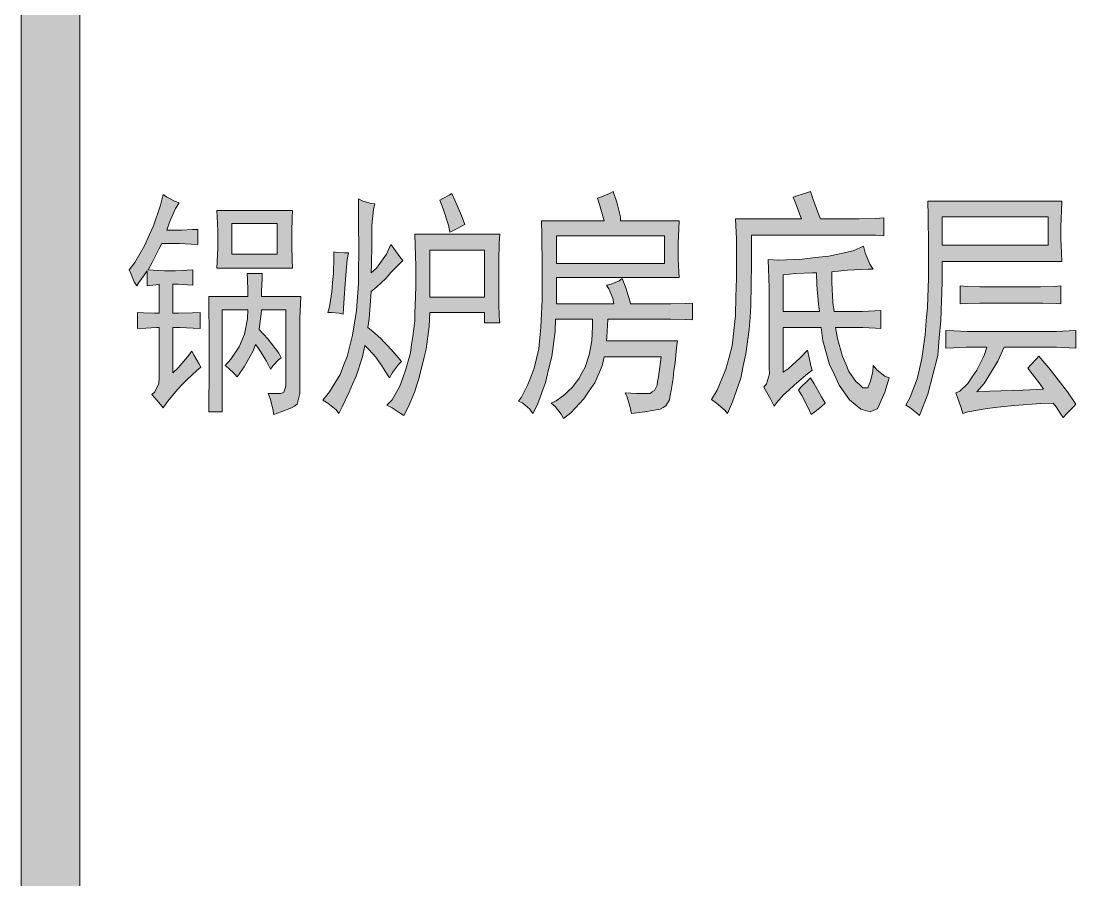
# Model space of a CAD drawing. Header units: millimetres. Extents: x 564 to 880, y 85 to 763.
# Drawn here: x 875.352 to 876.605, y 722.852 to 723.873 of the extents above; entities that cross this region are included whole.
import ezdxf

# ---------------------------------------------------------------- set-up
doc = ezdxf.new("R2010")
doc.units = ezdxf.units.MM

msp = doc.modelspace()

# ---------------------------------------------------------------- hatches: boundary and pattern name
h = msp.add_hatch(color=0)
h.dxf.hatch_style = 2
h.paths.add_polyline_path([(875.4214, 721.7212), (875.3517, 721.7212), (875.3517, 761.7175), (875.4214, 761.7175)])
h = msp.add_hatch(color=0)
h.dxf.hatch_style = 2
h.paths.add_polyline_path([(875.5617, 723.6078), (875.5538, 723.6082), (875.5399, 723.6089), (875.5338, 723.6089), (875.5187, 723.6089), (875.5155, 723.6021), (875.5073, 723.5864), (875.5026, 723.5774), (875.5087, 723.5771), (875.522, 723.5764), (875.5284, 723.5764), (875.5352, 723.5764), (875.5488, 723.5771), (875.5556, 723.5774), (875.5556, 723.5595), (875.5495, 723.5599), (875.5381, 723.5606), (875.532, 723.5606), (875.532, 723.5259), (875.5388, 723.5259), (875.5552, 723.5263), (875.5645, 723.527), (875.5645, 723.5077), (875.5563, 723.5084), (875.5402, 723.5091), (875.532, 723.5091), (875.532, 723.4551), (875.5384, 723.4611), (875.5495, 723.474), (875.5545, 723.4808), (875.5574, 723.4758), (875.5628, 723.4662), (875.5653, 723.4619), (875.5606, 723.4579), (875.5495, 723.4476), (875.5434, 723.4415), (875.5373, 723.4354), (875.5259, 723.4214), (875.5205, 723.4136), (875.5173, 723.4175), (875.5105, 723.4254), (875.5069, 723.4293), (875.5105, 723.4325), (875.5152, 723.4425), (875.5159, 723.4493), (875.5159, 723.5091), (875.5127, 723.5091), (875.4998, 723.5084), (875.4898, 723.5077), (875.4898, 723.527), (875.4969, 723.5263), (875.5102, 723.5259), (875.5159, 723.5259), (875.5159, 723.5606), (875.5119, 723.5599), (875.5048, 723.5588), (875.5016, 723.5585), (875.5016, 723.5764), (875.498, 723.5713), (875.4916, 723.5624), (875.489, 723.5585), (875.4862, 723.5635), (875.4819, 723.5731), (875.4801, 723.5774), (875.4869, 723.5864), (875.4987, 723.6071), (875.5037, 723.6186), (875.5091, 723.63), (875.5173, 723.6544), (875.5205, 723.6672), (875.5245, 723.6644), (875.5338, 723.6594), (875.5395, 723.6572), (875.5352, 723.6504), (875.528, 723.6343), (875.5248, 723.6247), (875.5366, 723.6247), (875.5424, 723.6247), (875.5552, 723.6254), (875.5617, 723.6257)])
h = msp.add_hatch(color=0)
h.dxf.hatch_style = 2
h.paths.add_polyline_path([(875.7721, 723.6561), (875.7703, 723.6493), (875.7685, 723.6307), (875.7685, 723.6189), (875.7685, 723.6071), (875.7681, 723.5849), (875.7678, 723.5742), (875.7738, 723.5796), (875.7857, 723.5964), (875.791, 723.6078), (875.7946, 723.6028), (875.8018, 723.5932), (875.8053, 723.5885), (875.8, 723.5835), (875.791, 723.5746), (875.7878, 723.5706), (875.7846, 723.5667), (875.7742, 723.5574), (875.7678, 723.5517), (875.767, 723.5409), (875.7653, 723.5195), (875.7638, 723.5091), (875.7696, 723.5044), (875.7792, 723.4959), (875.7831, 723.4916), (875.7874, 723.4873), (875.7978, 723.4758), (875.8035, 723.4687), (875.8, 723.4651), (875.7928, 723.4554), (875.7892, 723.4493), (875.7864, 723.454), (875.7803, 723.4633), (875.7767, 723.4687), (875.7731, 723.4737), (875.7649, 723.483), (875.7602, 723.4876), (875.7574, 723.474), (875.7499, 723.4511), (875.7456, 723.4415), (875.7413, 723.4322), (875.7331, 723.4146), (875.7291, 723.4068), (875.7259, 723.4111), (875.7162, 723.4189), (875.7102, 723.4225), (875.718, 723.4325), (875.7306, 723.4533), (875.7348, 723.464), (875.7391, 723.4747), (875.7456, 723.4998), (875.7477, 723.5145), (875.7502, 723.5291), (875.7524, 723.5613), (875.7527, 723.5792), (875.7531, 723.5967), (875.7527, 723.6383), (875.7524, 723.6619), (875.7577, 723.6594), (875.7678, 723.6565)])
h = msp.add_hatch(color=0)
h.dxf.hatch_style = 2
h.paths.add_polyline_path([(875.8636, 723.6683), (875.8672, 723.6604), (875.8751, 723.6422), (875.879, 723.6315), (875.8751, 723.6293), (875.8662, 723.6247), (875.8611, 723.6225), (875.8594, 723.6307), (875.8533, 723.6501), (875.8493, 723.6604), (875.8529, 723.6622), (875.8601, 723.6662)])
h = msp.add_hatch(color=0)
h.paths.add_polyline_path([(876.0472, 723.5595), (876.0529, 723.5606), (876.0622, 723.5645), (876.0658, 723.5674), (876.0701, 723.556), (876.0751, 723.5409), (876.0758, 723.537), (876.1162, 723.537), (876.1238, 723.537), (876.1406, 723.5377), (876.1495, 723.5381), (876.1495, 723.518), (876.1406, 723.5184), (876.1238, 723.5191), (876.1162, 723.5191), (876.049, 723.5191), (876.0483, 723.5112), (876.0476, 723.4984), (876.0472, 723.4933), (876.1316, 723.4933), (876.1306, 723.4848), (876.1288, 723.4672), (876.1273, 723.4579), (876.1263, 723.4486), (876.1241, 723.434), (876.123, 723.4286), (876.122, 723.4232), (876.1177, 723.4161), (876.1145, 723.4139), (876.1112, 723.4121), (876.0926, 723.4086), (876.0769, 723.4068), (876.0755, 723.4139), (876.0719, 723.4264), (876.0694, 723.4315), (876.083, 723.4304), (876.0991, 723.4307), (876.1016, 723.4325), (876.1041, 723.4343), (876.1073, 723.4404), (876.108, 723.445), (876.1091, 723.4504), (876.1109, 723.4651), (876.112, 723.474), (876.0443, 723.474), (876.0422, 723.4633), (876.0332, 723.4433), (876.0268, 723.4336), (876.0204, 723.4243), (876.005, 723.4078), (875.996, 723.401), (875.9935, 723.406), (875.9864, 723.415), (875.9814, 723.4189), (875.9874, 723.4218), (875.9978, 723.4293), (876.0021, 723.4336), (876.0068, 723.4382), (876.0146, 723.449), (876.0182, 723.4554), (876.0218, 723.4619), (876.0268, 723.4765), (876.0282, 723.4848), (876.0297, 723.493), (876.0307, 723.5102), (876.0307, 723.5191), (875.9867, 723.5191), (875.9864, 723.5044), (875.9821, 723.4744), (875.9785, 723.459), (875.9746, 723.4436), (875.9653, 723.4175), (875.9599, 723.4068), (875.9563, 723.4118), (875.9477, 723.4189), (875.9427, 723.4214), (875.9463, 723.4264), (875.9538, 723.4411), (875.9577, 723.4511), (875.9613, 723.4608), (875.9667, 723.4837), (875.9681, 723.4966), (875.9692, 723.5094), (875.9706, 723.542), (875.9706, 723.5617), (875.9706, 723.5821), (875.9703, 723.6189), (875.9699, 723.6357), (876.0443, 723.6357), (876.0429, 723.6415), (876.039, 723.6551), (876.0365, 723.6629), (876.0411, 723.6644), (876.0508, 723.6683), (876.0551, 723.6708), (876.0594, 723.6579), (876.0637, 723.6404), (876.064, 723.6357), (876.1334, 723.6357), (876.1331, 723.6268), (876.1323, 723.6089), (876.1323, 723.6), (876.1323, 723.591), (876.1331, 723.5753), (876.1334, 723.5685), (875.9878, 723.5685), (875.9878, 723.537), (876.0561, 723.537), (876.0547, 723.5438), (876.0501, 723.5549)])
h.paths.add_polyline_path([(876.1162, 723.5853), (876.1162, 723.6179), (875.9878, 723.6179), (875.9878, 723.5853)])
h = msp.add_hatch(color=0)
h.dxf.hatch_style = 2
h.paths.add_polyline_path([(876.2196, 723.6189), (876.2196, 723.5842), (876.2186, 723.5352), (876.2179, 723.5209), (876.2168, 723.5066), (876.2128, 723.4776), (876.2096, 723.4633), (876.2068, 723.449), (876.1971, 723.4207), (876.191, 723.4068), (876.1878, 723.4107), (876.1781, 723.4189), (876.1721, 723.4236), (876.1789, 723.4347), (876.1892, 723.4597), (876.1928, 723.4737), (876.1964, 723.4873), (876.2007, 723.5234), (876.201, 723.5456), (876.2018, 723.5678), (876.2018, 723.6139), (876.2007, 723.6383), (876.279, 723.6383), (876.2765, 723.6443), (876.2719, 723.6572), (876.269, 723.664), (876.2744, 723.6658), (876.2848, 723.669), (876.2898, 723.6708), (876.2923, 723.6622), (876.2984, 723.6461), (876.3016, 723.6383), (876.3363, 723.6383), (876.3474, 723.6383), (876.3674, 723.6386), (876.3767, 723.6393), (876.3767, 723.6179), (876.3674, 723.6186), (876.3474, 723.6189), (876.3363, 723.6189)])
h = msp.add_hatch(color=0)
h.paths.add_polyline_path([(876.5882, 723.6594), (876.5878, 723.6476), (876.5871, 723.6286), (876.5871, 723.6214), (876.5871, 723.6146), (876.5878, 723.5978), (876.5882, 723.5874), (876.4461, 723.5874), (876.4461, 723.5628), (876.4443, 723.5173), (876.4425, 723.4966), (876.4408, 723.4758), (876.429, 723.4297), (876.4193, 723.4046), (876.4157, 723.4078), (876.4075, 723.4139), (876.4028, 723.4168), (876.4082, 723.4264), (876.4164, 723.4479), (876.4193, 723.4601), (876.4218, 723.4722), (876.4257, 723.5005), (876.4272, 723.517), (876.4286, 723.5331), (876.43, 723.5678), (876.43, 723.5864), (876.43, 723.6057), (876.4293, 723.6422), (876.429, 723.6594)])
h.paths.add_polyline_path([(876.5721, 723.6068), (876.5721, 723.6404), (876.4461, 723.6404), (876.4461, 723.6068)])
h = msp.add_hatch(color=0)
h.paths.add_polyline_path([(875.5842, 723.5796), (875.5846, 723.5871), (875.5853, 723.6039), (875.5853, 723.6136), (875.5853, 723.6236), (875.5846, 723.6408), (875.5842, 723.6483), (875.674, 723.6483), (875.6737, 723.6393), (875.6733, 723.6225), (875.6733, 723.6146), (875.6733, 723.6068), (875.6737, 723.5892), (875.674, 723.5796)])
h.paths.add_polyline_path([(875.6561, 723.5964), (875.6561, 723.6325), (875.6021, 723.6325), (875.6021, 723.5964)])
h = msp.add_hatch(color=0)
h.paths.add_polyline_path([(875.9205, 723.62), (875.9198, 723.6096), (875.9195, 723.5882), (875.9195, 723.5774), (875.9195, 723.5449), (875.9195, 723.537), (875.9198, 723.522), (875.9205, 723.5145), (875.9023, 723.5145), (875.9023, 723.527), (875.8375, 723.527), (875.8365, 723.5102), (875.8329, 723.4833), (875.8304, 723.4737), (875.8282, 723.4637), (875.8239, 723.4468), (875.8214, 723.4397), (875.8193, 723.4329), (875.8118, 723.415), (875.8064, 723.4046), (875.8021, 723.4071), (875.7924, 723.4136), (875.7864, 723.4168), (875.7924, 723.4229), (875.8018, 723.4393), (875.8053, 723.4493), (875.8089, 723.4594), (875.8143, 723.479), (875.8157, 723.4887), (875.8171, 723.4984), (875.8193, 723.517), (875.8196, 723.5263), (875.82, 723.5356), (875.8207, 723.5574), (875.8207, 723.5696), (875.8207, 723.5821), (875.82, 723.6071), (875.8196, 723.62)])
h.paths.add_polyline_path([(875.9023, 723.5449), (875.9023, 723.601), (875.8375, 723.601), (875.8375, 723.5449)])
h = msp.add_hatch(color=0)
h.dxf.hatch_style = 2
h.paths.add_polyline_path([(875.7406, 723.5978), (875.7391, 723.5899), (875.7374, 723.5713), (875.7366, 723.5606), (875.7359, 723.5499), (875.7348, 723.532), (875.7345, 723.5248), (875.7295, 723.5259), (875.7205, 723.527), (875.7162, 723.527), (875.718, 723.5338), (875.7209, 723.5513), (875.7216, 723.5624), (875.7227, 723.5731), (875.7234, 723.5914), (875.7234, 723.5989), (875.7273, 723.5982), (875.7356, 723.5978)])
h = msp.add_hatch(color=0)
h.paths.add_polyline_path([(876.2862, 723.4819), (876.2876, 723.4751), (876.2901, 723.4633), (876.2916, 723.4583), (876.284, 723.4522), (876.2701, 723.4404), (876.264, 723.4347), (876.2579, 723.4293), (876.2493, 723.4196), (876.2465, 723.4157), (876.2422, 723.4243), (876.2357, 723.4354), (876.234, 723.4382), (876.2375, 723.4422), (876.2408, 723.454), (876.2404, 723.4619), (876.2404, 723.5449), (876.2404, 723.556), (876.2397, 723.5785), (876.2393, 723.5899), (876.2515, 723.5892), (876.2798, 723.5903), (876.2955, 723.5921), (876.3116, 723.5939), (876.3402, 723.6003), (876.3527, 723.6057), (876.3545, 723.5978), (876.3603, 723.5842), (876.3642, 723.5785), (876.3581, 723.5785), (876.3334, 723.5771), (876.3148, 723.5753), (876.3148, 723.5624), (876.3162, 723.5388), (876.3177, 723.5281), (876.3427, 723.5281), (876.351, 723.5281), (876.366, 723.5288), (876.3731, 723.5291), (876.3731, 723.5077), (876.3667, 723.5084), (876.3517, 723.5091), (876.3438, 723.5091), (876.3195, 723.5091), (876.3216, 723.4959), (876.3277, 723.4744), (876.3316, 723.4658), (876.3352, 723.4569), (876.3434, 723.4447), (876.3477, 723.4411), (876.352, 723.4372), (876.3578, 723.4375), (876.3595, 723.4415), (876.361, 723.4454), (876.3635, 723.4569), (876.3642, 723.464), (876.3688, 723.4583), (876.3781, 723.4511), (876.3832, 723.4493), (876.3781, 723.4322), (876.3692, 723.4125), (876.3649, 723.4107), (876.3606, 723.4086), (876.3495, 723.4121), (876.3427, 723.4175), (876.3359, 723.4229), (876.3238, 723.4404), (876.318, 723.4529), (876.3123, 723.4651), (876.3044, 723.4933), (876.3023, 723.5091), (876.2572, 723.5091), (876.2572, 723.4561), (876.2629, 723.4601), (876.2773, 723.473)])
h.paths.add_polyline_path([(876.3005, 723.5281), (876.2991, 723.5366), (876.2973, 723.5595), (876.2969, 723.5742), (876.2919, 723.5742), (876.2722, 723.5731), (876.2572, 723.5717), (876.2572, 723.5281)])
h = msp.add_hatch(color=0)
h.dxf.hatch_style = 2
h.paths.add_polyline_path([(875.6382, 723.5731), (875.6379, 723.5663), (875.6372, 723.5527), (875.6372, 723.5459), (875.684, 723.5459), (875.6837, 723.5366), (875.683, 723.5202), (875.683, 723.5134), (875.683, 723.4404), (875.683, 723.4304), (875.6797, 723.4179), (875.6765, 723.4157), (875.6729, 723.4136), (875.6608, 723.4086), (875.6518, 723.4057), (875.6508, 723.4125), (875.6475, 723.4247), (875.6454, 723.4304), (875.6518, 723.4304), (875.6601, 723.4307), (875.6619, 723.4315), (875.664, 723.4322), (875.6662, 723.4393), (875.6662, 723.4461), (875.6662, 723.5302), (875.6372, 723.5302), (875.6368, 723.5252), (875.6354, 723.5134), (875.6347, 723.5066), (875.645, 723.4955), (875.6579, 723.4787), (875.6608, 723.473), (875.6576, 723.4708), (875.6511, 723.464), (875.6479, 723.4594), (875.6433, 723.469), (875.6343, 723.4837), (875.63, 723.4887), (875.6275, 723.4815), (875.6168, 723.4622), (875.6085, 723.4504), (875.6053, 723.454), (875.5982, 723.4608), (875.5942, 723.464), (875.601, 723.4712), (875.6107, 723.4862), (875.6139, 723.4937), (875.6171, 723.5012), (875.6207, 723.5195), (875.6211, 723.5302), (875.5907, 723.5302), (875.5907, 723.4089), (875.5746, 723.4089), (875.5749, 723.4186), (875.5753, 723.4522), (875.5753, 723.4765), (875.5753, 723.5012), (875.5749, 723.5359), (875.5746, 723.5459), (875.6211, 723.5459), (875.6211, 723.5527), (875.6207, 723.5663), (875.6204, 723.5731)])
h = msp.add_hatch(color=0)
h.dxf.hatch_style = 2
h.paths.add_polyline_path([(876.5538, 723.5574), (876.5628, 723.5574), (876.5796, 723.5577), (876.5871, 723.5585), (876.5871, 723.537), (876.5814, 723.5377), (876.5656, 723.5381), (876.5556, 723.5381), (876.4984, 723.5381), (876.4908, 723.5381), (876.4758, 723.5377), (876.4676, 723.537), (876.4676, 723.5585), (876.4758, 723.5577), (876.4908, 723.5574), (876.4984, 723.5574)])
h = msp.add_hatch(color=0)
h.dxf.hatch_style = 2
h.paths.add_polyline_path([(876.5756, 723.5044), (876.5821, 723.5044), (876.5971, 723.5052), (876.605, 723.5055), (876.605, 723.4844), (876.5971, 723.4848), (876.5821, 723.4855), (876.5756, 723.4855), (876.5198, 723.4855), (876.5123, 723.469), (876.4959, 723.4425), (876.4873, 723.4325), (876.5027, 723.4332), (876.5424, 723.4347), (876.5663, 723.4357), (876.5624, 723.4415), (876.5531, 723.454), (876.5477, 723.4608), (876.5513, 723.4647), (876.5581, 723.4719), (876.561, 723.4751), (876.5728, 723.4611), (876.595, 723.4325), (876.605, 723.4179), (876.6021, 723.4146), (876.5942, 723.4068), (876.59, 723.4021), (876.5871, 723.406), (876.5814, 723.4146), (876.5781, 723.4189), (876.5635, 723.4186), (876.532, 723.4164), (876.5159, 723.4146), (876.4994, 723.4128), (876.4765, 723.4089), (876.4705, 723.4068), (876.4687, 723.4136), (876.4644, 723.4257), (876.4622, 723.4315), (876.4669, 723.4332), (876.4765, 723.4425), (876.4819, 723.4504), (876.4873, 723.4583), (876.4959, 723.4758), (876.4991, 723.4855), (876.4801, 723.4855), (876.4747, 723.4855), (876.4601, 723.4848), (876.4504, 723.4844), (876.4504, 723.5055), (876.4601, 723.5052), (876.4762, 723.5044), (876.483, 723.5044)])
h = msp.add_hatch(color=0)
h.dxf.hatch_style = 2
h.paths.add_polyline_path([(876.2898, 723.4493), (876.2941, 723.4422), (876.3027, 723.4268), (876.3069, 723.4189), (876.3027, 723.415), (876.2948, 723.4086), (876.2905, 723.4057), (876.2869, 723.4136), (876.2794, 723.4282), (876.2755, 723.4347), (876.2783, 723.4382), (876.2858, 723.4454)])

# ---------------------------------------------------------------- linework, layer by layer
at = {"color": 0, "lineweight": 0}
for points in [[(875.4214, 721.7212), (875.3517, 721.7212), (875.3517, 761.7175), (875.4214, 761.7175)], [(875.5617, 723.6078), (875.5538, 723.6082), (875.5399, 723.6089), (875.5338, 723.6089), (875.5187, 723.6089), (875.5155, 723.6021), (875.5073, 723.5864), (875.5026, 723.5774), (875.5087, 723.5771), (875.522, 723.5764), (875.5284, 723.5764), (875.5352, 723.5764), (875.5488, 723.5771), (875.5556, 723.5774), (875.5556, 723.5595), (875.5495, 723.5599), (875.5381, 723.5606), (875.532, 723.5606), (875.532, 723.5259), (875.5388, 723.5259), (875.5552, 723.5263), (875.5645, 723.527), (875.5645, 723.5077), (875.5563, 723.5084), (875.5402, 723.5091), (875.532, 723.5091), (875.532, 723.4551), (875.5384, 723.4611), (875.5495, 723.474), (875.5545, 723.4808), (875.5574, 723.4758), (875.5628, 723.4662), (875.5653, 723.4619), (875.5606, 723.4579), (875.5495, 723.4476), (875.5434, 723.4415), (875.5373, 723.4354), (875.5259, 723.4214), (875.5205, 723.4136), (875.5173, 723.4175), (875.5105, 723.4254), (875.5069, 723.4293), (875.5105, 723.4325), (875.5152, 723.4425), (875.5159, 723.4493), (875.5159, 723.5091), (875.5127, 723.5091), (875.4998, 723.5084), (875.4898, 723.5077), (875.4898, 723.527), (875.4969, 723.5263), (875.5102, 723.5259), (875.5159, 723.5259), (875.5159, 723.5606), (875.5119, 723.5599), (875.5048, 723.5588), (875.5016, 723.5585), (875.5016, 723.5764), (875.498, 723.5713), (875.4916, 723.5624), (875.489, 723.5585), (875.4862, 723.5635), (875.4819, 723.5731), (875.4801, 723.5774), (875.4869, 723.5864), (875.4987, 723.6071), (875.5037, 723.6186), (875.5091, 723.63), (875.5173, 723.6544), (875.5205, 723.6672), (875.5245, 723.6644), (875.5338, 723.6594), (875.5395, 723.6572), (875.5352, 723.6504), (875.528, 723.6343), (875.5248, 723.6247), (875.5366, 723.6247), (875.5424, 723.6247), (875.5552, 723.6254), (875.5617, 723.6257)], [(875.7721, 723.6561), (875.7703, 723.6493), (875.7685, 723.6307), (875.7685, 723.6189), (875.7685, 723.6071), (875.7681, 723.5849), (875.7678, 723.5742), (875.7738, 723.5796), (875.7857, 723.5964), (875.791, 723.6078), (875.7946, 723.6028), (875.8018, 723.5932), (875.8053, 723.5885), (875.8, 723.5835), (875.791, 723.5746), (875.7878, 723.5706), (875.7846, 723.5667), (875.7742, 723.5574), (875.7678, 723.5517), (875.767, 723.5409), (875.7653, 723.5195), (875.7638, 723.5091), (875.7696, 723.5044), (875.7792, 723.4959), (875.7831, 723.4916), (875.7874, 723.4873), (875.7978, 723.4758), (875.8035, 723.4687), (875.8, 723.4651), (875.7928, 723.4554), (875.7892, 723.4493), (875.7864, 723.454), (875.7803, 723.4633), (875.7767, 723.4687), (875.7731, 723.4737), (875.7649, 723.483), (875.7602, 723.4876), (875.7574, 723.474), (875.7499, 723.4511), (875.7456, 723.4415), (875.7413, 723.4322), (875.7331, 723.4146), (875.7291, 723.4068), (875.7259, 723.4111), (875.7162, 723.4189), (875.7102, 723.4225), (875.718, 723.4325), (875.7306, 723.4533), (875.7348, 723.464), (875.7391, 723.4747), (875.7456, 723.4998), (875.7477, 723.5145), (875.7502, 723.5291), (875.7524, 723.5613), (875.7527, 723.5792), (875.7531, 723.5967), (875.7527, 723.6383), (875.7524, 723.6619), (875.7577, 723.6594), (875.7678, 723.6565)], [(875.8636, 723.6683), (875.8672, 723.6604), (875.8751, 723.6422), (875.879, 723.6315), (875.8751, 723.6293), (875.8662, 723.6247), (875.8611, 723.6225), (875.8594, 723.6307), (875.8533, 723.6501), (875.8493, 723.6604), (875.8529, 723.6622), (875.8601, 723.6662)], [(876.0472, 723.5595), (876.0529, 723.5606), (876.0622, 723.5645), (876.0658, 723.5674), (876.0701, 723.556), (876.0751, 723.5409), (876.0758, 723.537), (876.1162, 723.537), (876.1238, 723.537), (876.1406, 723.5377), (876.1495, 723.5381), (876.1495, 723.518), (876.1406, 723.5184), (876.1238, 723.5191), (876.1162, 723.5191), (876.049, 723.5191), (876.0483, 723.5112), (876.0476, 723.4984), (876.0472, 723.4933), (876.1316, 723.4933), (876.1306, 723.4848), (876.1288, 723.4672), (876.1273, 723.4579), (876.1263, 723.4486), (876.1241, 723.434), (876.123, 723.4286), (876.122, 723.4232), (876.1177, 723.4161), (876.1145, 723.4139), (876.1112, 723.4121), (876.0926, 723.4086), (876.0769, 723.4068), (876.0755, 723.4139), (876.0719, 723.4264), (876.0694, 723.4315), (876.083, 723.4304), (876.0991, 723.4307), (876.1016, 723.4325), (876.1041, 723.4343), (876.1073, 723.4404), (876.108, 723.445), (876.1091, 723.4504), (876.1109, 723.4651), (876.112, 723.474), (876.0443, 723.474), (876.0422, 723.4633), (876.0332, 723.4433), (876.0268, 723.4336), (876.0204, 723.4243), (876.005, 723.4078), (875.996, 723.401), (875.9935, 723.406), (875.9864, 723.415), (875.9814, 723.4189), (875.9874, 723.4218), (875.9978, 723.4293), (876.0021, 723.4336), (876.0068, 723.4382), (876.0146, 723.449), (876.0182, 723.4554), (876.0218, 723.4619), (876.0268, 723.4765), (876.0282, 723.4848), (876.0297, 723.493), (876.0307, 723.5102), (876.0307, 723.5191), (875.9867, 723.5191), (875.9864, 723.5044), (875.9821, 723.4744), (875.9785, 723.459), (875.9746, 723.4436), (875.9653, 723.4175), (875.9599, 723.4068), (875.9563, 723.4118), (875.9477, 723.4189), (875.9427, 723.4214), (875.9463, 723.4264), (875.9538, 723.4411), (875.9577, 723.4511), (875.9613, 723.4608), (875.9667, 723.4837), (875.9681, 723.4966), (875.9692, 723.5094), (875.9706, 723.542), (875.9706, 723.5617), (875.9706, 723.5821), (875.9703, 723.6189), (875.9699, 723.6357), (876.0443, 723.6357), (876.0429, 723.6415), (876.039, 723.6551), (876.0365, 723.6629), (876.0411, 723.6644), (876.0508, 723.6683), (876.0551, 723.6708), (876.0594, 723.6579), (876.0637, 723.6404), (876.064, 723.6357), (876.1334, 723.6357), (876.1331, 723.6268), (876.1323, 723.6089), (876.1323, 723.6), (876.1323, 723.591), (876.1331, 723.5753), (876.1334, 723.5685), (875.9878, 723.5685), (875.9878, 723.537), (876.0561, 723.537), (876.0547, 723.5438), (876.0501, 723.5549)], [(876.2196, 723.6189), (876.2196, 723.5842), (876.2186, 723.5352), (876.2179, 723.5209), (876.2168, 723.5066), (876.2128, 723.4776), (876.2096, 723.4633), (876.2068, 723.449), (876.1971, 723.4207), (876.191, 723.4068), (876.1878, 723.4107), (876.1781, 723.4189), (876.1721, 723.4236), (876.1789, 723.4347), (876.1892, 723.4597), (876.1928, 723.4737), (876.1964, 723.4873), (876.2007, 723.5234), (876.201, 723.5456), (876.2018, 723.5678), (876.2018, 723.6139), (876.2007, 723.6383), (876.279, 723.6383), (876.2765, 723.6443), (876.2719, 723.6572), (876.269, 723.664), (876.2744, 723.6658), (876.2848, 723.669), (876.2898, 723.6708), (876.2923, 723.6622), (876.2984, 723.6461), (876.3016, 723.6383), (876.3363, 723.6383), (876.3474, 723.6383), (876.3674, 723.6386), (876.3767, 723.6393), (876.3767, 723.6179), (876.3674, 723.6186), (876.3474, 723.6189), (876.3363, 723.6189)], [(876.5882, 723.6594), (876.5878, 723.6476), (876.5871, 723.6286), (876.5871, 723.6214), (876.5871, 723.6146), (876.5878, 723.5978), (876.5882, 723.5874), (876.4461, 723.5874), (876.4461, 723.5628), (876.4443, 723.5173), (876.4425, 723.4966), (876.4408, 723.4758), (876.429, 723.4297), (876.4193, 723.4046), (876.4157, 723.4078), (876.4075, 723.4139), (876.4028, 723.4168), (876.4082, 723.4264), (876.4164, 723.4479), (876.4193, 723.4601), (876.4218, 723.4722), (876.4257, 723.5005), (876.4272, 723.517), (876.4286, 723.5331), (876.43, 723.5678), (876.43, 723.5864), (876.43, 723.6057), (876.4293, 723.6422), (876.429, 723.6594)], [(875.5842, 723.5796), (875.5846, 723.5871), (875.5853, 723.6039), (875.5853, 723.6136), (875.5853, 723.6236), (875.5846, 723.6408), (875.5842, 723.6483), (875.674, 723.6483), (875.6737, 723.6393), (875.6733, 723.6225), (875.6733, 723.6146), (875.6733, 723.6068), (875.6737, 723.5892), (875.674, 723.5796)], [(876.5721, 723.6068), (876.5721, 723.6404), (876.4461, 723.6404), (876.4461, 723.6068)], [(875.6561, 723.5964), (875.6561, 723.6325), (875.6021, 723.6325), (875.6021, 723.5964)], [(875.9205, 723.62), (875.9198, 723.6096), (875.9195, 723.5882), (875.9195, 723.5774), (875.9195, 723.5449), (875.9195, 723.537), (875.9198, 723.522), (875.9205, 723.5145), (875.9023, 723.5145), (875.9023, 723.527), (875.8375, 723.527), (875.8365, 723.5102), (875.8329, 723.4833), (875.8304, 723.4737), (875.8282, 723.4637), (875.8239, 723.4468), (875.8214, 723.4397), (875.8193, 723.4329), (875.8118, 723.415), (875.8064, 723.4046), (875.8021, 723.4071), (875.7924, 723.4136), (875.7864, 723.4168), (875.7924, 723.4229), (875.8018, 723.4393), (875.8053, 723.4493), (875.8089, 723.4594), (875.8143, 723.479), (875.8157, 723.4887), (875.8171, 723.4984), (875.8193, 723.517), (875.8196, 723.5263), (875.82, 723.5356), (875.8207, 723.5574), (875.8207, 723.5696), (875.8207, 723.5821), (875.82, 723.6071), (875.8196, 723.62)], [(876.1162, 723.5853), (876.1162, 723.6179), (875.9878, 723.6179), (875.9878, 723.5853)], [(875.7406, 723.5978), (875.7391, 723.5899), (875.7374, 723.5713), (875.7366, 723.5606), (875.7359, 723.5499), (875.7348, 723.532), (875.7345, 723.5248), (875.7295, 723.5259), (875.7205, 723.527), (875.7162, 723.527), (875.718, 723.5338), (875.7209, 723.5513), (875.7216, 723.5624), (875.7227, 723.5731), (875.7234, 723.5914), (875.7234, 723.5989), (875.7273, 723.5982), (875.7356, 723.5978)], [(875.9023, 723.5449), (875.9023, 723.601), (875.8375, 723.601), (875.8375, 723.5449)], [(876.2862, 723.4819), (876.2876, 723.4751), (876.2901, 723.4633), (876.2916, 723.4583), (876.284, 723.4522), (876.2701, 723.4404), (876.264, 723.4347), (876.2579, 723.4293), (876.2493, 723.4196), (876.2465, 723.4157), (876.2422, 723.4243), (876.2357, 723.4354), (876.234, 723.4382), (876.2375, 723.4422), (876.2408, 723.454), (876.2404, 723.4619), (876.2404, 723.5449), (876.2404, 723.556), (876.2397, 723.5785), (876.2393, 723.5899), (876.2515, 723.5892), (876.2798, 723.5903), (876.2955, 723.5921), (876.3116, 723.5939), (876.3402, 723.6003), (876.3527, 723.6057), (876.3545, 723.5978), (876.3603, 723.5842), (876.3642, 723.5785), (876.3581, 723.5785), (876.3334, 723.5771), (876.3148, 723.5753), (876.3148, 723.5624), (876.3162, 723.5388), (876.3177, 723.5281), (876.3427, 723.5281), (876.351, 723.5281), (876.366, 723.5288), (876.3731, 723.5291), (876.3731, 723.5077), (876.3667, 723.5084), (876.3517, 723.5091), (876.3438, 723.5091), (876.3195, 723.5091), (876.3216, 723.4959), (876.3277, 723.4744), (876.3316, 723.4658), (876.3352, 723.4569), (876.3434, 723.4447), (876.3477, 723.4411), (876.352, 723.4372), (876.3578, 723.4375), (876.3595, 723.4415), (876.361, 723.4454), (876.3635, 723.4569), (876.3642, 723.464), (876.3688, 723.4583), (876.3781, 723.4511), (876.3832, 723.4493), (876.3781, 723.4322), (876.3692, 723.4125), (876.3649, 723.4107), (876.3606, 723.4086), (876.3495, 723.4121), (876.3427, 723.4175), (876.3359, 723.4229), (876.3238, 723.4404), (876.318, 723.4529), (876.3123, 723.4651), (876.3044, 723.4933), (876.3023, 723.5091), (876.2572, 723.5091), (876.2572, 723.4561), (876.2629, 723.4601), (876.2773, 723.473)], [(875.6382, 723.5731), (875.6379, 723.5663), (875.6372, 723.5527), (875.6372, 723.5459), (875.684, 723.5459), (875.6837, 723.5366), (875.683, 723.5202), (875.683, 723.5134), (875.683, 723.4404), (875.683, 723.4304), (875.6797, 723.4179), (875.6765, 723.4157), (875.6729, 723.4136), (875.6608, 723.4086), (875.6518, 723.4057), (875.6508, 723.4125), (875.6475, 723.4247), (875.6454, 723.4304), (875.6518, 723.4304), (875.6601, 723.4307), (875.6619, 723.4315), (875.664, 723.4322), (875.6662, 723.4393), (875.6662, 723.4461), (875.6662, 723.5302), (875.6372, 723.5302), (875.6368, 723.5252), (875.6354, 723.5134), (875.6347, 723.5066), (875.645, 723.4955), (875.6579, 723.4787), (875.6608, 723.473), (875.6576, 723.4708), (875.6511, 723.464), (875.6479, 723.4594), (875.6433, 723.469), (875.6343, 723.4837), (875.63, 723.4887), (875.6275, 723.4815), (875.6168, 723.4622), (875.6085, 723.4504), (875.6053, 723.454), (875.5982, 723.4608), (875.5942, 723.464), (875.601, 723.4712), (875.6107, 723.4862), (875.6139, 723.4937), (875.6171, 723.5012), (875.6207, 723.5195), (875.6211, 723.5302), (875.5907, 723.5302), (875.5907, 723.4089), (875.5746, 723.4089), (875.5749, 723.4186), (875.5753, 723.4522), (875.5753, 723.4765), (875.5753, 723.5012), (875.5749, 723.5359), (875.5746, 723.5459), (875.6211, 723.5459), (875.6211, 723.5527), (875.6207, 723.5663), (875.6204, 723.5731)], [(876.3005, 723.5281), (876.2991, 723.5366), (876.2973, 723.5595), (876.2969, 723.5742), (876.2919, 723.5742), (876.2722, 723.5731), (876.2572, 723.5717), (876.2572, 723.5281)], [(876.5538, 723.5574), (876.5628, 723.5574), (876.5796, 723.5577), (876.5871, 723.5585), (876.5871, 723.537), (876.5814, 723.5377), (876.5656, 723.5381), (876.5556, 723.5381), (876.4984, 723.5381), (876.4908, 723.5381), (876.4758, 723.5377), (876.4676, 723.537), (876.4676, 723.5585), (876.4758, 723.5577), (876.4908, 723.5574), (876.4984, 723.5574)], [(876.5756, 723.5044), (876.5821, 723.5044), (876.5971, 723.5052), (876.605, 723.5055), (876.605, 723.4844), (876.5971, 723.4848), (876.5821, 723.4855), (876.5756, 723.4855), (876.5198, 723.4855), (876.5123, 723.469), (876.4959, 723.4425), (876.4873, 723.4325), (876.5027, 723.4332), (876.5424, 723.4347), (876.5663, 723.4357), (876.5624, 723.4415), (876.5531, 723.454), (876.5477, 723.4608), (876.5513, 723.4647), (876.5581, 723.4719), (876.561, 723.4751), (876.5728, 723.4611), (876.595, 723.4325), (876.605, 723.4179), (876.6021, 723.4146), (876.5942, 723.4068), (876.59, 723.4021), (876.5871, 723.406), (876.5814, 723.4146), (876.5781, 723.4189), (876.5635, 723.4186), (876.532, 723.4164), (876.5159, 723.4146), (876.4994, 723.4128), (876.4765, 723.4089), (876.4705, 723.4068), (876.4687, 723.4136), (876.4644, 723.4257), (876.4622, 723.4315), (876.4669, 723.4332), (876.4765, 723.4425), (876.4819, 723.4504), (876.4873, 723.4583), (876.4959, 723.4758), (876.4991, 723.4855), (876.4801, 723.4855), (876.4747, 723.4855), (876.4601, 723.4848), (876.4504, 723.4844), (876.4504, 723.5055), (876.4601, 723.5052), (876.4762, 723.5044), (876.483, 723.5044)], [(876.2898, 723.4493), (876.2941, 723.4422), (876.3027, 723.4268), (876.3069, 723.4189), (876.3027, 723.415), (876.2948, 723.4086), (876.2905, 723.4057), (876.2869, 723.4136), (876.2794, 723.4282), (876.2755, 723.4347), (876.2783, 723.4382), (876.2858, 723.4454)]]:
    msp.add_lwpolyline(points, close=True, dxfattribs=at)

doc.saveas('drawing.dxf')
